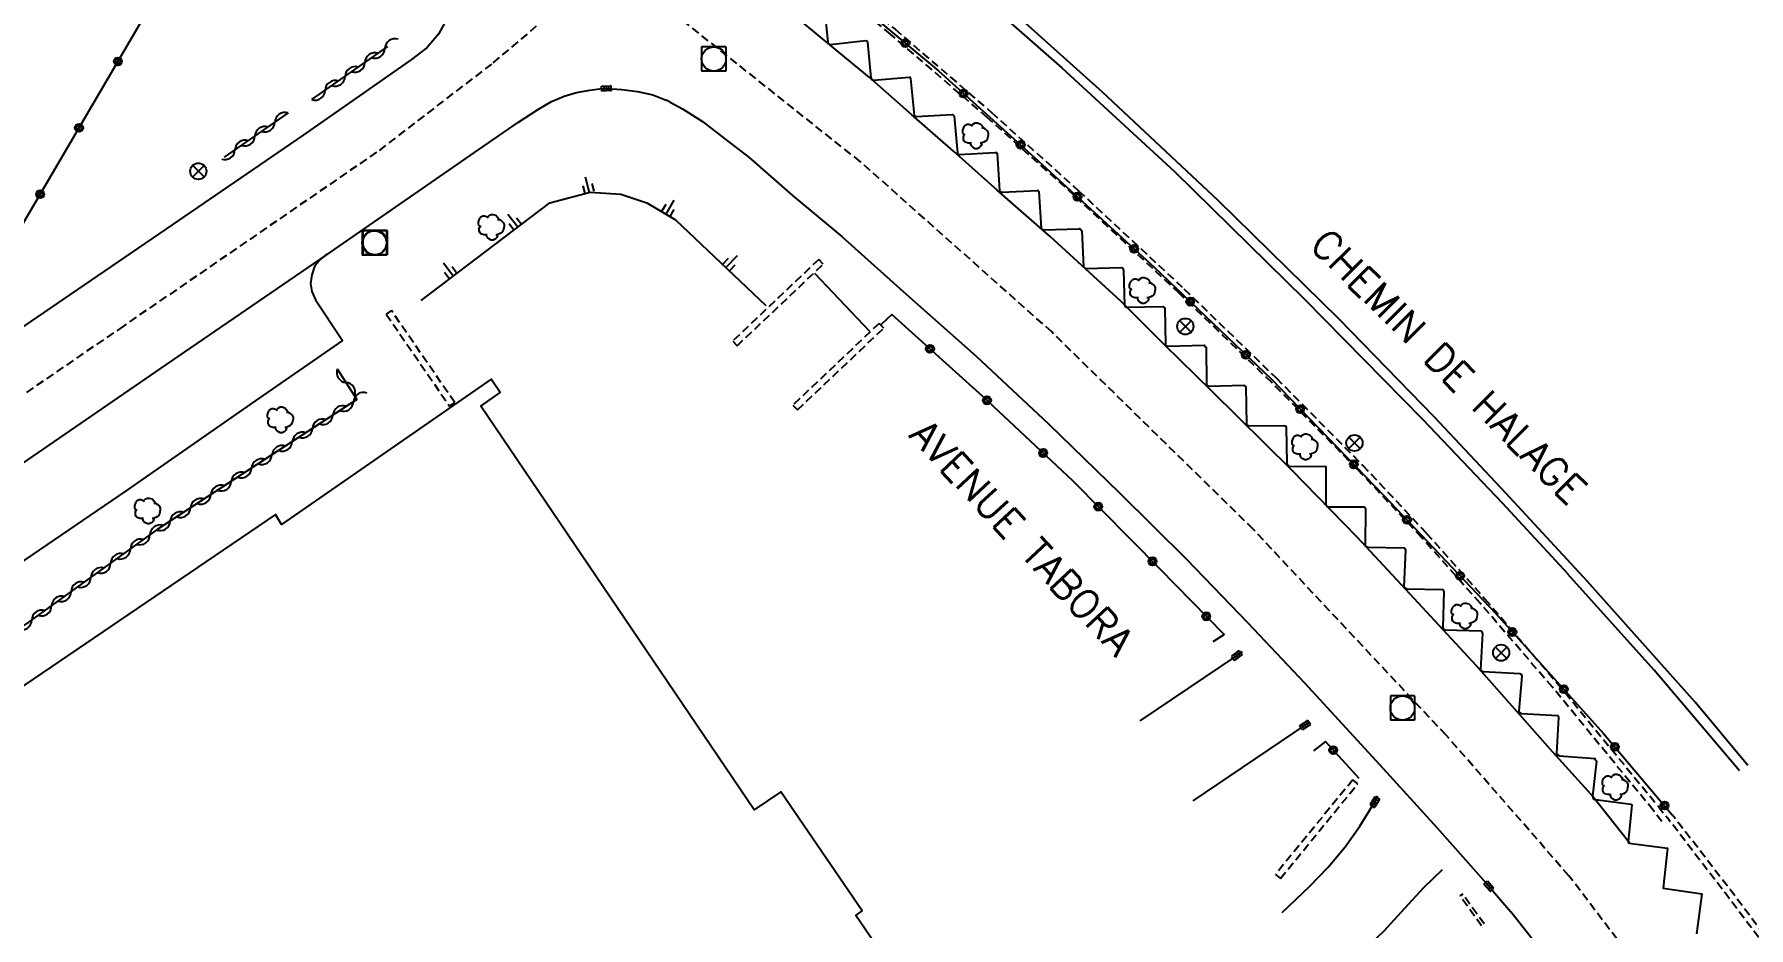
# Model space of a CAD drawing. Header units: millimetres. Extents: x 183999 to 185000, y 128000 to 129001.
# Drawn here: x 184209.9 to 184315.8, y 128696.5 to 128751.6 of the extents above; entities that cross this region are included whole.
import ezdxf
from ezdxf.enums import TextEntityAlignment as Align

# ---------------------------------------------------------------- set-up
doc = ezdxf.new("R2010")
doc.units = ezdxf.units.MM
doc.linetypes.add('DASHED', pattern=[0.75, 0.5, -0.25])
doc.layers.get('0').update_dxf_attribs({"linetype": 'CONTINUOUS'})
for name, color, linetype in [('W0001', 6, 'DASHED'), ('W0008', 7, 'CONTINUOUS'), ('W0100', 7, 'CONTINUOUS'), ('W0105', 7, 'CONTINUOUS'), ('W0112', 1, 'DASHED'), ('W0211', 2, 'CONTINUOUS'), ('W0300', 7, 'CONTINUOUS'), ('W0310', 3, 'CONTINUOUS'), ('W0322', 7, 'CONTINUOUS'), ('W0400', 7, 'CONTINUOUS'), ('W0420', 7, 'CONTINUOUS'), ('W0469', 7, 'CONTINUOUS'), ('W0989', 7, 'CONTINUOUS')]:
    doc.layers.add(name, color=color, linetype=linetype)
doc.styles.get("Standard").update_dxf_attribs({"font": 'romans.shx', "width": 0.85})

# ---------------------------------------------------------------- blocks, each defined once
blk = doc.blocks.new('T420')
for p, q in [((0.75, 0.75), (-0.75, 0.75)), ((-0.75, 0.75), (-0.75, -0.75)), ((0.75, 0.75), (0.75, -0.75)), ((0.75, -0.75), (-0.75, -0.75))]:
    blk.add_line(p, q)
blk.add_ellipse((0, 0), major_axis=(-0.53, 0.53), ratio=1, start_param=3.926991, end_param=10.210176)
blk = doc.blocks.new('T300')
for p, q in [((-0.8, 0.51), (-0.86, 0.34)), ((-0.86, 0.34), (-0.86, 0.17)), ((-0.86, 0.17), (-0.74, 0.06)), ((-0.69, 0.63), (-0.8, 0.51)), ((-0.8, -0.06), (-0.74, 0.06)), ((-0.74, 0.06), (-0.69, 0.11)), ((-0.57, 0.69), (-0.69, 0.63)), ((-0.46, 0.69), (-0.57, 0.69)), ((-0.29, 0.63), (-0.46, 0.69)), ((-0.29, 0.63), (-0.17, 0.74)), ((-0.23, 0.57), (-0.29, 0.63)), ((-0.17, 0.74), (-0.06, 0.8)), ((-0.06, 0.8), (0.06, 0.8)), ((0.06, 0.8), (0.23, 0.74)), ((0.23, 0.74), (0.34, 0.63)), ((0.34, 0.63), (0.4, 0.51)), ((0.46, 0.46), (0.34, 0.46)), ((0.4, 0.51), (0.4, 0.46)), ((0.57, 0.4), (0.46, 0.46)), ((0.57, 0.4), (0.69, 0.29)), ((0.69, 0.29), (0.74, 0.17)), ((0.74, 0.06), (0.69, -0.17)), ((0.74, 0.17), (0.74, 0.06)), ((-0.8, -0.17), (-0.8, -0.06)), ((-0.8, -0.23), (-0.8, -0.17)), ((-0.74, -0.34), (-0.8, -0.23)), ((-0.69, -0.4), (-0.74, -0.34)), ((-0.51, -0.46), (-0.69, -0.4)), ((-0.4, -0.46), (-0.51, -0.46)), ((-0.4, -0.46), (-0.34, -0.46)), ((-0.34, -0.46), (-0.34, -0.4)), ((-0.34, -0.51), (-0.34, -0.46)), ((-0.29, -0.63), (-0.34, -0.51)), ((-0.17, -0.74), (-0.29, -0.63)), ((-0.06, -0.8), (-0.17, -0.74)), ((0.06, -0.8), (-0.06, -0.8)), ((0.17, -0.74), (0.06, -0.8)), ((0.23, -0.69), (0.17, -0.74)), ((0.29, -0.46), (0.23, -0.46)), ((0.29, -0.63), (0.23, -0.69)), ((0.46, -0.4), (0.29, -0.46)), ((0.34, -0.51), (0.29, -0.63)), ((0.34, -0.51), (0.34, -0.46)), ((0.57, -0.34), (0.46, -0.4)), ((0.63, -0.29), (0.57, -0.34)), ((0.69, -0.17), (0.63, -0.29))]:
    blk.add_line(p, q)
blk = doc.blocks.new('T469')
at = {"color": 0, "linetype": 'Continuous', "flags": 128}
for points in [[(-0.35, 0.35), (0.35, -0.35)], [(-0.35, -0.35), (0.35, 0.35)]]:
    blk.add_lwpolyline(points, dxfattribs=at)
at = {"color": 0, "linetype": 'Continuous'}
blk.add_circle((0, 0), 0.5, dxfattribs=at)
blk = doc.blocks.new('T400')
for p, q in [((-0.15, 0.3), (0.15, 0.3)), ((-0.15, -0.25), (-0.15, 0.3)), ((-0.15, 0.15), (0.15, 0.15)), ((-0.15, 0), (0.15, 0)), ((0.15, 0.3), (0.15, -0.25)), ((-0.15, -0.15), (0.15, -0.15)), ((-0.15, -0.25), (-0.15, -0.3)), ((-0.15, -0.3), (0.15, -0.3)), ((0.15, -0.3), (0.15, -0.25))]:
    blk.add_line(p, q)
blk = doc.blocks.new('t322o')
at = {"color": 0, "linetype": 'Continuous'}
for radius in [0.25, 0.15]:
    blk.add_circle((0, 0), radius, dxfattribs=at)
blk = doc.blocks.new('t310o')
at = {"color": 0, "linetype": 'Continuous'}
for centre, start, end in [((-0.5, 0.38), 216.8699, 323.1304), ((0.5, -0.37), 36.8699, 143.1303)]:
    blk.add_arc(centre, 0.625, start, end, dxfattribs=at)
blk = doc.blocks.new('t211o')
at = {"color": 0, "linetype": 'Continuous'}
for p, q in [((-0.29, 0.5), (-0.29, 0)), ((0, 1), (0, 0)), ((0.29, 0.5), (0.29, 0))]:
    blk.add_line(p, q, dxfattribs=at)

msp = doc.modelspace()

# ---------------------------------------------------------------- linework, layer by layer
at = {"layer": 'W0001'}
for points in [[(184304.71, 128699.7), (184297.12, 128708.38), (184285.21, 128721.09), (184272.77, 128733.27), (184260.95, 128743.78), (184248.99, 128753.28), (184236.68, 128762.97), (184224.73, 128771.53), (184207.43, 128782.6), (184188.62, 128793.14), (184173.48, 128800.7), (184154.96, 128809.02), (184132.91, 128817.47), (184121.56, 128821.22), (184108.35, 128824.65), (184097.59, 128826.13), (184088.28, 128826.45), (184078.25, 128826), (184071.45, 128824.19), (184066.44, 128821.64), (184063.57, 128819.49)], [(184245.53, 128756.01), (184238.17, 128749.81), (184231.08, 128744.36), (184215.44, 128733.63), (184199.67, 128722.83), (184188.3, 128715.02), (184178.96, 128708.41), (184174.27, 128703.28), (184171.1, 128696.86), (184169.79, 128690.24), (184171.24, 128682.35), (184174.5, 128674.41), (184185.27, 128667.36), (184191.39, 128658.69), (184194.3, 128651.97), (184193.6, 128649.38), (184194.33, 128643.9)]]:
    msp.add_lwpolyline(points, dxfattribs=at)
msp.add_lwpolyline([(184304.71, 128699.7, -0.005234), (184316.16, 128684.35), (184326.82, 128668.89, -0.027742), (184334.09, 128657.07), (184343.25, 128641.82), (184351.46, 128628.02), (184358.72, 128615.82), (184364.44, 128606.18), (184378.15, 128583.22), (184386.49, 128569.15), (184400.8, 128544.98, -0.110427), (184408.38, 128521.72, -0.049757), (184408.36, 128516.23, 1.338155)], format="xyb", dxfattribs=at)
at = {"layer": 'W0008'}
msp.add_line((184249.21, 128747.46), (184248.96, 128747.58), dxfattribs=at)
for points in [[(184134.36, 128830.43), (184139.3, 128828.62), (184147.9, 128825.45), (184158.31, 128821.46), (184167.79, 128817.49), (184177.05, 128813.27), (184184.45, 128809.72), (184193.02, 128805.23), (184201.35, 128800.57), (184210.64, 128795.34), (184217.6, 128791.31), (184223.42, 128787.64), (184230.95, 128782.65), (184238.63, 128777.27), (184244.5, 128773.18), (184246.73, 128771.52), (184255.93, 128764.41), (184264.44, 128757.44), (184273.4, 128749.57), (184280.35, 128743.17), (184288.38, 128735.29), (184295.67, 128727.89), (184300.59, 128722.73), (184304.64, 128718.34)], [(184208.12, 128777.21), (184213.43, 128773.89), (184217.61, 128771.22), (184221.27, 128768.69), (184225.18, 128766.03), (184227.73, 128764.22), (184230.54, 128762.2), (184233.41, 128760.06), (184234.33, 128759.32), (184234.83, 128758.7), (184235.14, 128758.2), (184235.55, 128757.37), (184235.78, 128756.51), (184235.96, 128755.58), (184235.95, 128754.82), (184235.89, 128754.09), (184235.72, 128753.42), (184235.42, 128752.6), (184234.9, 128751.65), (184234.21, 128750.83), (184233.23, 128750.08), (184226.54, 128745.41), (184218.45, 128739.88), (184208.85, 128733.31)], [(184308.44, 128701.74), (184308.27, 128701.96), (184306.07, 128704.72), (184303.72, 128707.34), (184299, 128712.66), (184294.63, 128717.38), (184291.63, 128720.6), (184287.57, 128724.76), (184282.64, 128729.63), (184279.74, 128732.48), (184277.05, 128735.16), (184272.68, 128739.16), (184269.39, 128742.02), (184266.71, 128744.43), (184264.12, 128746.68), (184261.5, 128749), (184258.71, 128751.29), (184255.97, 128753.55)], [(184258.71, 128753.35), (184258.95, 128751.17), (184258.96, 128751.07), (184259.08, 128751.01), (184261.28, 128751.27), (184261.35, 128751.24), (184261.4, 128751.16), (184261.6, 128748.95), (184261.66, 128748.85), (184261.76, 128748.81), (184263.97, 128749), (184264.01, 128748.99), (184264.05, 128748.91), (184264.27, 128746.66), (184264.3, 128746.62), (184264.4, 128746.56), (184266.61, 128746.7), (184266.71, 128746.64), (184266.74, 128746.59), (184266.94, 128744.32), (184266.97, 128744.24), (184267.05, 128744.22), (184269.25, 128744.34), (184269.35, 128744.34), (184269.4, 128744.28), (184269.55, 128742.01), (184269.61, 128741.94), (184269.71, 128741.89), (184271.89, 128742.01), (184271.91, 128742.02), (184271.98, 128741.94), (184272.11, 128739.67), (184272.14, 128739.63), (184272.26, 128739.57), (184274.46, 128739.64), (184274.51, 128739.65), (184274.62, 128739.52), (184274.72, 128737.29), (184274.78, 128737.27), (184274.85, 128737.19), (184277.08, 128737.24), (184277.16, 128737.19), (184277.2, 128737.07), (184277.27, 128734.93), (184277.31, 128734.84), (184277.38, 128734.8), (184279.63, 128734.84), (184279.72, 128734.79), (184279.75, 128734.75), (184279.79, 128732.49), (184279.83, 128732.43), (184279.93, 128732.39), (184282.19, 128732.45), (184282.23, 128732.38), (184282.31, 128732.31), (184282.32, 128730.1), (184282.33, 128730), (184282.42, 128729.92), (184284.65, 128729.98), (184284.68, 128729.95), (184284.75, 128729.88), (184284.8, 128727.58), (184284.82, 128727.52), (184284.92, 128727.5), (184287.15, 128727.47), (184287.23, 128727.47), (184287.24, 128727.39), (184287.29, 128725.15), (184287.36, 128725.04), (184287.42, 128724.96), (184289.64, 128724.99), (184289.7, 128724.96), (184289.7, 128724.89), (184289.69, 128722.62), (184289.75, 128722.5), (184289.85, 128722.48), (184292.04, 128722.48), (184292.1, 128722.43), (184292.15, 128722.35), (184292.13, 128720.08), (184292.17, 128720.04), (184292.31, 128719.98), (184294.52, 128719.95), (184294.57, 128719.9), (184294.62, 128719.81), (184294.51, 128717.56), (184294.55, 128717.49), (184294.68, 128717.41), (184296.92, 128717.37), (184296.95, 128717.33), (184296.98, 128717.28), (184296.92, 128715), (184296.95, 128714.95), (184297.04, 128714.88), (184299.28, 128714.82), (184299.33, 128714.74)], [(184182.25, 128706.59), (184183.25, 128707.34), (184189.91, 128711.87), (184199.03, 128718.16), (184206.88, 128723.57), (184218.1, 128731.27), (184227.96, 128738.01), (184237.66, 128744.71), (184239.84, 128746.22), (184241.07, 128747.03), (184241.87, 128747.5), (184242.67, 128747.82), (184243.42, 128748.06), (184244.25, 128748.2), (184244.85, 128748.27), (184245.28, 128748.3), (184246.23, 128748.23), (184247.18, 128748.11), (184248.13, 128747.9), (184248.96, 128747.58)], [(184249.21, 128747.45), (184249.97, 128747.05), (184251.2, 128746.26), (184252.59, 128745.2), (184254.09, 128744.04), (184256.76, 128741.7), (184259.8, 128739.17), (184263.6, 128735.76), (184268.11, 128731.78), (184272.56, 128727.59), (184276.95, 128723.35), (184281.09, 128719.24), (184284.88, 128715.32), (184288.37, 128711.62), (184293.03, 128706.55), (184296.55, 128702.68), (184299.76, 128699.06), (184301.12, 128697.47)], [(184228.03, 128738.09), (184227.59, 128737.75), (184227.25, 128737.32), (184227.07, 128736.8), (184227, 128736.26), (184227.07, 128735.76), (184227.3, 128735.26), (184228.98, 128732.75), (184223.3, 128728.81), (184215.63, 128723.49), (184202.61, 128714.61), (184197.36, 128710.97), (184186.87, 128703.73), (184185.18, 128706.3), (184184.79, 128706.71), (184184.38, 128706.98), (184183.75, 128707.09), (184183.17, 128707.06), (184182.67, 128706.93), (184182.2, 128706.62)], [(184315.25, 128706.18), (184309.98, 128712.4), (184304.64, 128718.33)], [(184299.33, 128714.74), (184299.36, 128714.66), (184299.25, 128712.44), (184299.29, 128712.37), (184299.42, 128712.32), (184301.67, 128712.19), (184301.75, 128712.15), (184301.8, 128712.03), (184301.61, 128709.87), (184301.64, 128709.81), (184301.76, 128709.72), (184304.02, 128709.59), (184304.04, 128709.57), (184304.06, 128709.48), (184303.93, 128707.26), (184303.96, 128707.2), (184304.13, 128707.11), (184306.33, 128706.95), (184306.3, 128706.87), (184306.4, 128706.78), (184306.17, 128704.62), (184306.22, 128704.44), (184306.35, 128704.41), (184308.53, 128704.12), (184308.57, 128704.11), (184308.59, 128704.06), (184308.36, 128701.8), (184308.38, 128701.71), (184308.39, 128701.7)], [(184284.52, 128713.54), (184284.2, 128713.3), (184278.21, 128709.26)], [(184281.51, 128704.32), (184288.41, 128709), (184288.68, 128709.18)], [(184286.99, 128697.44), (184288.71, 128699.06), (184289.84, 128700.24), (184290.89, 128701.48), (184291.8, 128702.76), (184292.72, 128704.26), (184292.89, 128704.63)], [(184308.4, 128701.72), (184310.79, 128701.4), (184310.52, 128698.94), (184312.92, 128698.58), (184312.58, 128696.12)], [(184296.88, 128700.06), (184295.72, 128698.95), (184294.56, 128697.68), (184293.28, 128696.28), (184292.04, 128695.11), (184290.58, 128693.76)]]:
    msp.add_lwpolyline(points, dxfattribs=at)
msp.add_lwpolyline([(184173.81, 128640.17), (184169.76, 128617.81, 0.24422), (184170.28, 128615.47), (184172.19, 128613.16, 0.179217), (184174.28, 128611.97), (184194.53, 128608.22), (184229.94, 128601.54, 0.100304), (184230.95, 128601.55), (184234, 128602.07, 0.085529), (184235.8, 128603), (184248.93, 128611.9), (184265.45, 128623.12), (184293.88, 128642.37), (184322.03, 128661.3, 0.165342), (184323.38, 128663.23), (184323.73, 128664.81, 0.180333), (184323.22, 128666.91), (184312.82, 128681.99, 0.010959), (184301.12, 128697.47)], format="xyb", dxfattribs=at)
at = {"layer": 'W0100'}
msp.add_lwpolyline([(184259.9, 128689.51), (184264.04, 128692.31), (184260.68, 128697.26), (184261.06, 128697.53), (184256.03, 128704.89), (184254.39, 128703.77), (184237.51, 128728.69), (184238.71, 128729.53), (184238.15, 128730.35), (184225.21, 128721.39), (184224.84, 128722.01), (184179.41, 128691.17), (184190.19, 128675.33), (184206.15, 128652), (184210.28, 128654.82)], dxfattribs=at)
at = {"layer": 'W0105'}
msp.add_line((184261.53, 128733.3), (184258.13, 128736.88), dxfattribs=at)
at = {"layer": 'W0112'}
for p, q in [((184253.34, 128732.41), (184258.66, 128737.46)), ((184258.66, 128737.46), (184258.38, 128737.75)), ((184231.67, 128734.37), (184235.58, 128728.69)), ((184262.11, 128733.8), (184256.79, 128728.76)), ((184235.58, 128728.69), (184235.9, 128728.92)), ((184256.79, 128728.76), (184257.07, 128728.46)), ((184286.89, 128699.53), (184291.67, 128705.38)), ((184291.67, 128705.38), (184291.36, 128705.63)), ((184299.31, 128696.61), (184297.98, 128698.46))]:
    msp.add_line(p, q, dxfattribs=at)
for points in [[(184310.45, 128703.05), (184309.91, 128703.75), (184303.69, 128711.34), (184299.22, 128716.53), (184295.61, 128720.59), (184291.67, 128724.77), (184286.35, 128730.15), (184280.65, 128735.65), (184274.15, 128741.7), (184268.79, 128746.51), (184262.83, 128751.64), (184255.7, 128757.52), (184249.45, 128762.47), (184242.17, 128767.94), (184235.64, 128772.71), (184232.21, 128775.1), (184226.42, 128779.03), (184222.54, 128781.57), (184218.59, 128784.08), (184214.21, 128786.88), (184207.08, 128791.12)], [(184207.28, 128791.47), (184214.42, 128787.22), (184218.81, 128784.42), (184222.75, 128781.9), (184226.64, 128779.36), (184232.44, 128775.43), (184235.88, 128773.04), (184242.41, 128768.26), (184249.7, 128762.79), (184255.95, 128757.83), (184263.09, 128751.95), (184269.05, 128746.82), (184274.42, 128741.99), (184280.93, 128735.94), (184286.63, 128730.43), (184291.96, 128725.05), (184295.9, 128720.86), (184299.52, 128716.8), (184303.99, 128711.59), (184310.22, 128703.99), (184310.79, 128703.27)], [(184258.38, 128737.75), (184253.07, 128732.7), (184253.34, 128732.41)], [(184235.9, 128728.92), (184232, 128734.59), (184231.67, 128734.37)], [(184257.07, 128728.46), (184262.39, 128733.51), (184262.11, 128733.8)], [(184291.36, 128705.63), (184286.58, 128699.78), (184286.89, 128699.53)], [(184299.47, 128696.73), (184298.15, 128698.57), (184297.98, 128698.46)]]:
    msp.add_lwpolyline(points, dxfattribs=at)
msp.add_lwpolyline([(184311.09, 128703.47, -0.039122), (184362.46, 128625.68), (184370.97, 128611.39), (184378.2, 128599.24), (184385.51, 128586.99), (184393.16, 128574.2), (184412.22, 128542.25), (184410.39, 128541.13), (184416.03, 128532.14), (184412.76, 128530.09), (184412.78, 128530.1), (184412.44, 128530.6), (184415.19, 128532.34), (184409.58, 128541.29), (184410.09, 128541.6), (184410.18, 128541.46), (184411.68, 128542.38), (184392.81, 128573.99), (184385.16, 128586.79), (184377.86, 128599.04), (184370.62, 128611.18), (184362.11, 128625.48, 0.038763), (184310.79, 128703.27)], format="xyb", dxfattribs=at)
at = {"layer": 'W0211'}
for points in [[(184134.58, 128831), (184141.8, 128828.34), (184150.24, 128825.21), (184158.94, 128821.85), (184168.47, 128817.77), (184178.53, 128813.27), (184188.06, 128808.5), (184193.78, 128805.44), (184202.98, 128800.35), (184211.08, 128795.82), (184217.25, 128792.17), (184224.01, 128787.98), (184233.54, 128781.61), (184240.27, 128776.94), (184245.3, 128773.3), (184250.57, 128769.36), (184259.51, 128762.27), (184268.14, 128755.05), (184275.88, 128748.1), (184283.04, 128741.39), (184290.48, 128734.1), (184296.39, 128728.03), (184300.8, 128723.35), (184305.83, 128717.89)], [(184233.82, 128735.22), (184241.77, 128741.25), (184244.26, 128741.89), (184246.16, 128741.77), (184247.77, 128741.24), (184249.53, 128740.2), (184255.11, 128734.91)], [(184315.76, 128706.51), (184312.5, 128710.41), (184305.84, 128717.89)]]:
    msp.add_lwpolyline(points, dxfattribs=at)
at = {"layer": 'W0310'}
for p, q in [((184227.08, 128747.61), (184231.77, 128750.89)), ((184225.61, 128746.79), (184221.67, 128744.05))]:
    msp.add_line(p, q, dxfattribs=at)
msp.add_lwpolyline([(184228.65, 128730.99), (184229.85, 128729.1), (184217.52, 128721.07), (184209.59, 128715.35), (184196.6, 128706.67), (184192.25, 128703.6), (184177.41, 128693.71), (184176.01, 128695.72)], dxfattribs=at)
at = {"layer": 'W0322'}
msp.add_line((184206.7, 128735.63), (184223.03, 128763.49), dxfattribs=at)
for points in [[(184250.85, 128761.61), (184254.47, 128758.73), (184258.19, 128755.73), (184265.78, 128749.38), (184271.71, 128744.04), (184279.09, 128737.27), (184286.33, 128730.35), (184293.28, 128723.18), (184300.17, 128715.91), (184306.85, 128708.48), (184311.09, 128703.47)], [(184282.73, 128714.16), (184283.41, 128714.59), (184279.45, 128718.64), (184274.07, 128724.08), (184268.52, 128729.29), (184262.9, 128734.35), (184262.24, 128733.74)], [(184291.75, 128705.7), (184289.67, 128707.99), (184288.94, 128707.42)]]:
    msp.add_lwpolyline(points, dxfattribs=at)

# ---------------------------------------------------------------- block references
at = {"layer": 'W0211'}
for p, rotation in [((184244.21, 128741.88), 14.45847710264315), ((184248.93, 128740.55), 329.5401231310406), ((184239.79, 128739.75), 37.13862464057771), ((184252.65, 128737.24), 316.496239223316), ((184235.81, 128736.73), 37.13862464057771)]:
    msp.add_blockref('t211o', p, dxfattribs=dict(at, rotation=rotation))
at = {"layer": 'W0300'}
for p in [(184268.11, 128745.38), (184238.21, 128739.73), (184278.42, 128735.83), (184225.18, 128727.84), (184288.45, 128726.18), (184216.98, 128722.22), (184298.3, 128715.74), (184307.61, 128705.17)]:
    msp.add_blockref('T300', p, dxfattribs=at)
at = {"layer": 'W0310'}
for p, rotation in [((184230.36, 128749.9), 34.96990042061867), ((184231.59, 128750.76), 34.96990042061867), ((184229.13, 128749.04), 34.96990042061867), ((184227.9, 128748.18), 34.96990042061867), ((184224.79, 128746.22), 214.7420132490255), ((184223.56, 128745.36), 214.7420132490255), ((184222.33, 128744.51), 214.7420132490255), ((184229.18, 128730.15), 302.3516885578999), ((184229.64, 128728.96), 213.0884499852741), ((184228.38, 128728.14), 213.0884499852741), ((184227.12, 128727.32), 213.0884499852741), ((184224.61, 128725.68), 213.0884499852741), ((184225.87, 128726.5), 213.0884499852741), ((184223.35, 128724.86), 213.0884499852741), ((184222.1, 128724.04), 213.0884499852741), ((184219.58, 128722.41), 213.0884499852741), ((184220.84, 128723.23), 213.0884499852741), ((184218.33, 128721.59), 213.0884499852741), ((184217.08, 128720.75), 215.7712869238945), ((184215.87, 128719.87), 215.7712869238945), ((184213.43, 128718.12), 215.7712869238945), ((184214.65, 128718.99), 215.7712869238945), ((184212.21, 128717.24), 215.7712869238945), ((184211, 128716.36), 215.7712869238945), ((184209.78, 128715.49), 215.7712869238945)]:
    msp.add_blockref('t310o', p, dxfattribs=dict(at, rotation=rotation))
at = {"layer": 'W0322'}
for p, rotation in [((184263.73, 128751.1), 320.1054738509004), ((184215.1, 128749.97), 59.62276298799793), ((184267.32, 128747.99), 318.0411067848281), ((184212.7, 128745.87), 59.62276298799793), ((184270.85, 128744.82), 318.0411067848281), ((184210.3, 128741.77), 59.62276298799793), ((184274.36, 128741.62), 317.4487917490484), ((184277.86, 128738.4), 317.4487917490484), ((184281.32, 128735.14), 316.2818570883018), ((184265.25, 128732.23), 137.9929362154252), ((184284.75, 128731.86), 316.2818570883018), ((184268.77, 128729.05), 136.8087909299077), ((184288.11, 128728.51), 314.1191125799597), ((184272.24, 128725.8), 136.8087909299077), ((184291.42, 128725.1), 314.1191125799597), ((184275.64, 128722.49), 134.7458753002979), ((184294.71, 128721.67), 313.4339312890971), ((184278.99, 128719.11), 134.7458753002979), ((184297.98, 128718.22), 313.4339312890971), ((184282.31, 128715.72), 134.2987359004107), ((184301.21, 128714.75), 311.9832660438579), ((184304.39, 128711.22), 311.9832660438579), ((184290.15, 128707.46), 132.2537675997879), ((184307.54, 128707.66), 310.2234641195523), ((184310.61, 128704.04), 310.2234641195523)]:
    msp.add_blockref('t322o', p, dxfattribs=dict(at, rotation=rotation))
at = {"layer": 'W0400'}
for p, rotation in [((184245.28, 128748.3), 93.45245265960685), ((184284.2, 128713.3), 306.5248565673826), ((184288.41, 128709), 124.198184967041), ((184292.72, 128704.26), 328.7500686641436), ((184299.76, 128699.06), 41.58511352539062)]:
    msp.add_blockref('T400', p, dxfattribs=dict(at, rotation=rotation))
at = {"layer": 'W0420'}
for p in [(184251.9, 128750.12), (184230.94, 128738.77), (184230.98, 128738.79), (184294.43, 128710.06)]:
    msp.add_blockref('T420', p, dxfattribs=at)
at = {"layer": 'W0469'}
for p in [(184220.07, 128743.19), (184281.02, 128733.61), (184291.46, 128726.42), (184300.52, 128713.47)]:
    msp.add_blockref('T469', p, dxfattribs=at)

# ---------------------------------------------------------------- texts
at = {"layer": 'W0989'}
for s, rotation, p in [('CHEMIN DE HALAGE', 315.0076, (184297.28, 128731.14)), ('AVENUE TABORA', 313.1309, (184270.95, 128720.59))]:
    msp.add_text(s, height=1.75, rotation=rotation, dxfattribs=at).set_placement(p, align=Align.MIDDLE)

doc.saveas('drawing.dxf')
